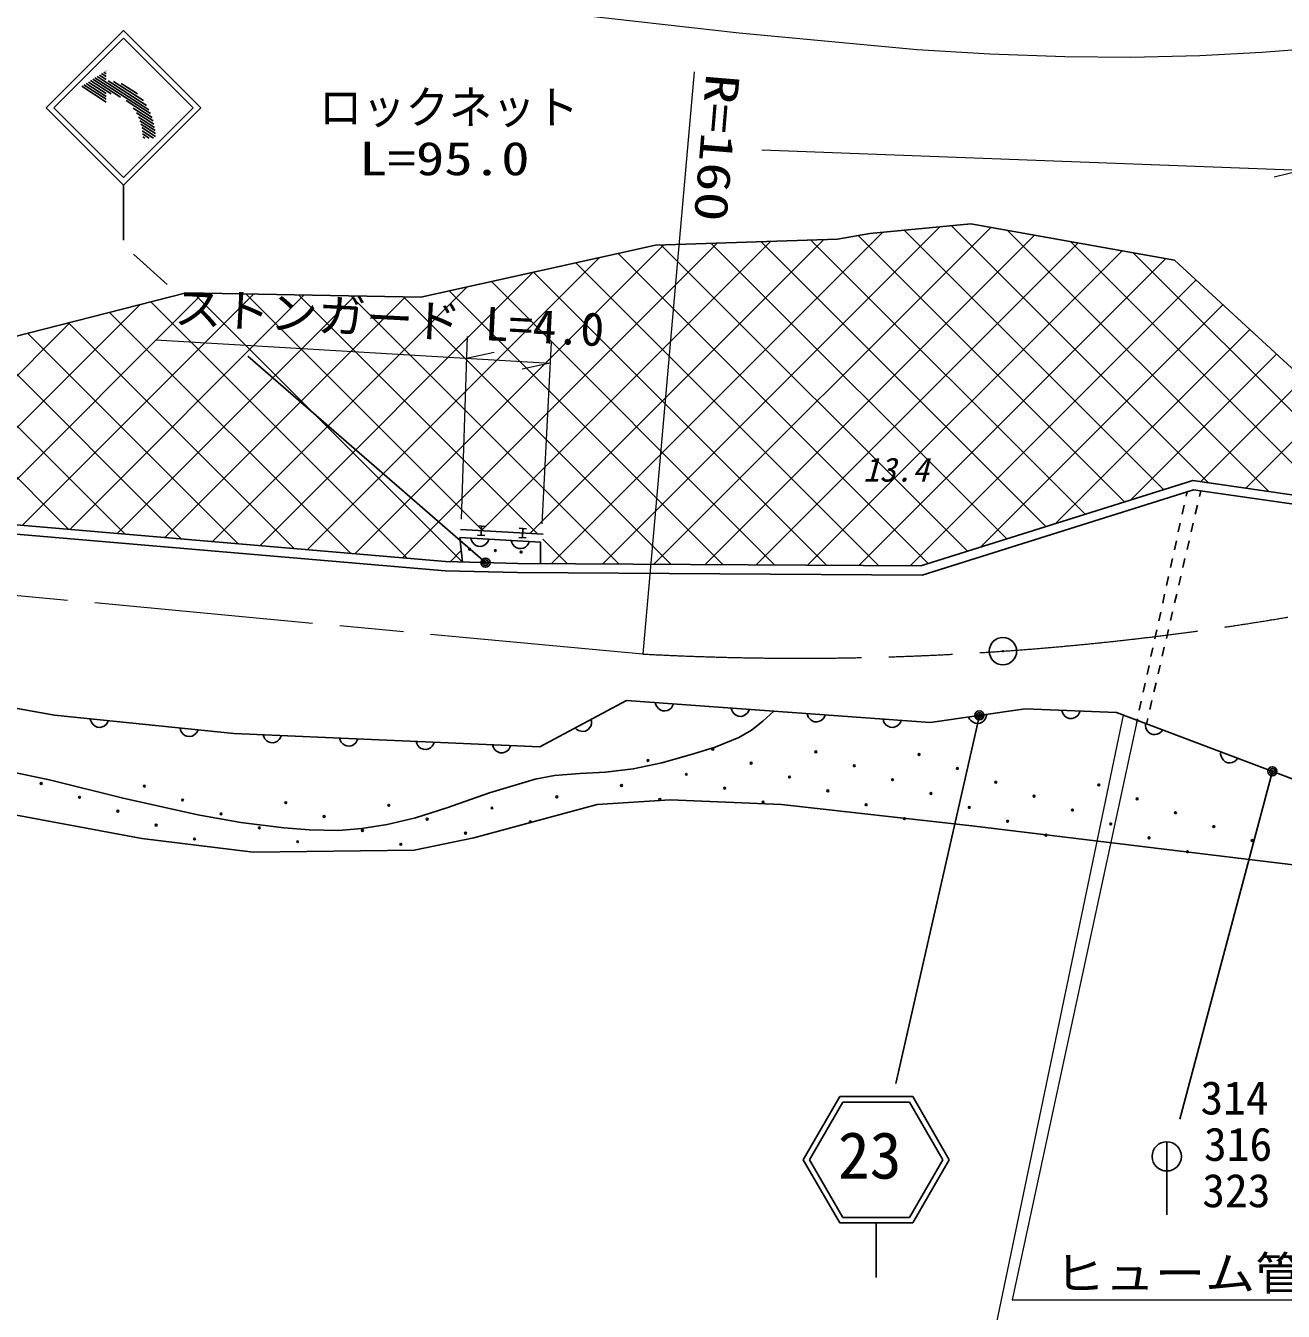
# Model space of a CAD drawing. Units: millimetres, scale not verified. Extents: x 27351 to 680000, y 20000 to 380000.
# Drawn here: x 416718 to 485683, y 264581 to 335087 of the extents above; entities that cross this region are included whole.
import ezdxf
from ezdxf.enums import TextEntityAlignment as Align

# ---------------------------------------------------------------- set-up
doc = ezdxf.new("R2010")
doc.units = ezdxf.units.MM
doc.header["$LTSCALE"] = 1000
doc.linetypes.add('CHAIN', pattern=[18.5, 12, -1.5, 3.5, -1.5])
for name, color, linetype, lineweight in [('M-BGD', 7, 'Continuous', 25), ('M-BMK', 2, 'CHAIN', 13), ('M-BMK-SRVR', 3, 'Continuous', 25), ('M-STR-HTXT', 7, 'Continuous', 13), ('M-STR-STRC', 7, 'Continuous', 25)]:
    doc.layers.add(name, color=color, linetype=linetype, lineweight=lineweight)
doc.styles.add('ＭＳ ゴシック', font='')
doc.styles.get('ＭＳ ゴシック').set_extended_font_data('MS Gothic')

msp = doc.modelspace()

# ---------------------------------------------------------------- linework, layer by layer
at = {"layer": 'M-BGD'}
for p, q in [((463719, 323761), (445539, 305581)), ((466842, 324056), (448350, 305564)), ((469638, 324023), (451161, 305547)), ((461237, 323381), (463013, 323694)), ((463013, 323694), (468549, 324217)), ((464897, 323872), (479123, 309647)), ((467482, 324116), (481576, 310022)), ((468549, 324217), (479725, 322232)), ((470568, 323858), (484883, 309543)), ((451707, 323063), (434766, 306122)), ((454633, 323161), (437372, 305899)), ((438395, 320207), (451263, 323048)), ((457559, 323258), (441691, 307390)), ((460485, 323356), (444368, 307238)), ((451263, 323048), (461237, 323381)), ((451569, 323058), (468364, 306263)), ((472040, 323597), (453973, 305530)), ((454306, 323150), (470516, 306940)), ((474442, 323170), (456784, 305512)), ((457043, 323241), (472668, 307617)), ((459780, 323332), (474819, 308293)), ((462362, 323580), (476971, 308970)), ((474007, 323248), (488191, 309064)), ((448184, 322368), (432160, 306344)), ((449205, 322594), (466212, 305587)), ((476844, 322744), (459595, 305495)), ((479246, 322317), (462407, 305478)), ((477446, 322637), (490230, 309853)), ((479725, 322232), (489335, 313354)), ((444554, 321567), (429554, 306567)), ((444572, 321571), (460653, 305489)), ((446889, 322082), (463499, 305472)), ((442255, 321059), (457808, 305506)), ((480902, 321145), (465218, 305461)), ((407795, 315921), (425510, 320433)), ((426433, 320417), (413919, 307902)), ((429213, 320368), (416525, 307680)), ((431993, 320319), (419131, 307457)), ((434772, 320270), (421737, 307235)), ((437552, 320222), (424342, 307012)), ((425510, 320433), (438395, 320207)), ((425917, 320426), (440672, 305672)), ((440924, 320765), (426948, 306789)), ((428796, 320375), (441787, 307384)), ((431675, 320325), (444785, 307215)), ((434554, 320274), (449270, 305558)), ((437433, 320224), (452116, 305541)), ((439938, 320548), (454962, 305524)), ((422976, 319787), (411313, 308125)), ((423575, 319940), (437639, 305876)), ((482372, 319787), (469071, 306486)), ((419181, 318821), (408707, 308348)), ((419066, 318792), (431453, 306405)), ((421321, 319366), (434546, 306140)), ((416812, 318217), (428361, 306669)), ((483842, 318429), (473197, 307783)), ((414558, 317643), (425268, 306933)), ((412304, 317069), (422176, 307197)), ((485312, 317070), (477323, 309080)), ((410049, 316495), (419083, 307461)), ((486783, 315712), (481154, 310083)), ((488253, 314354), (483624, 309725)), ((465802, 305458), (480714, 310147)), ((465877, 304957), (480755, 309636)), ((480407, 309526), (480352, 309278)), ((480714, 310147), (490223, 308770)), ((480755, 309636), (490210, 308267)), ((481156, 309578), (481085, 309274)), ((395868, 308942), (439720, 305197)), ((396063, 309428), (439748, 305696)), ((480245, 308790), (480139, 308301)), ((480972, 308787), (480858, 308300)), ((440568, 307453), (445103, 307197)), ((441516, 307650), (441916, 307627)), ((441716, 307639), (441688, 307139)), ((443784, 307522), (444183, 307499)), ((443984, 307510), (443955, 307011)), ((480032, 307813), (479925, 307324)), ((480745, 307813), (480632, 307326)), ((440676, 305672), (440516, 307018)), ((440516, 307018), (444944, 306767)), ((441124, 306983), (441157, 306861)), ((441157, 306861), (441211, 306758)), ((441211, 306758), (441305, 306653)), ((441888, 307128), (441488, 307151)), ((441904, 306619), (442010, 306713)), ((442010, 306713), (442075, 306809)), ((442075, 306809), (442122, 306927)), ((443338, 306858), (443371, 306736)), ((443371, 306736), (443425, 306633)), ((444155, 307000), (443756, 307022)), ((444290, 306684), (444336, 306802)), ((444944, 306767), (444944, 305584)), ((445076, 306924), (446425, 305575)), ((479818, 306836), (479711, 306348)), ((480518, 306839), (480405, 306352)), ((440601, 306300), (439991, 305690)), ((441305, 306653), (441402, 306587)), ((441402, 306587), (441519, 306540)), ((441519, 306540), (441679, 306531)), ((441679, 306531), (441801, 306565)), ((441801, 306565), (441904, 306619)), ((443425, 306633), (443520, 306527)), ((443520, 306527), (443616, 306462)), ((443616, 306462), (443734, 306415)), ((443734, 306415), (443893, 306406)), ((443893, 306406), (444015, 306439)), ((444015, 306439), (444119, 306493)), ((444119, 306493), (444224, 306588)), ((444224, 306588), (444290, 306684)), ((439748, 305696), (443698, 305592)), ((443698, 305592), (465802, 305458)), ((479604, 305859), (479497, 305371)), ((480291, 305866), (480178, 305379)), ((439720, 305197), (443689, 305092)), ((443689, 305092), (465877, 304957)), ((479390, 304882), (479283, 304394)), ((480065, 304892), (479951, 304405)), ((479176, 303905), (479070, 303417)), ((479838, 303918), (479725, 303431)), ((478963, 302928), (478856, 302440)), ((479611, 302944), (479498, 302457)), ((478749, 301952), (478642, 301463)), ((479384, 301970), (479271, 301483)), ((395613, 301251), (418297, 297281)), ((478535, 300975), (478428, 300486)), ((479158, 300996), (479044, 300509)), ((478321, 299998), (478214, 299509)), ((478931, 300022), (478817, 299535)), ((478107, 299021), (478000, 298533)), ((478704, 299048), (478591, 298561)), ((444913, 295542), (449660, 298082)), ((449660, 298082), (466315, 296879)), ((451243, 297968), (451274, 297845)), ((451274, 297845), (451327, 297741)), ((451327, 297741), (451419, 297634)), ((451419, 297634), (451515, 297567)), ((451515, 297567), (451631, 297519)), ((451791, 297507), (451914, 297538)), ((451914, 297538), (452018, 297591)), ((452018, 297591), (452125, 297684)), ((452125, 297684), (452192, 297779)), ((452192, 297779), (452240, 297896)), ((455407, 297667), (455438, 297544)), ((455438, 297544), (455490, 297440)), ((456355, 297478), (456404, 297595)), ((466315, 296879), (471529, 297614)), ((471529, 297614), (476542, 297414)), ((477894, 298044), (477787, 297556)), ((478477, 298074), (478364, 297587)), ((418297, 297281), (428138, 296275)), ((420260, 297080), (420288, 296957)), ((420288, 296957), (420337, 296851)), ((420337, 296851), (420427, 296741)), ((421133, 296770), (421203, 296863)), ((421203, 296863), (421255, 296978)), ((447749, 296923), (447727, 297048)), ((447743, 296807), (447749, 296923)), ((451631, 297519), (451791, 297507)), ((455490, 297440), (455583, 297333)), ((455583, 297333), (455678, 297266)), ((455678, 297266), (455795, 297218)), ((455795, 297218), (455955, 297206)), ((455955, 297206), (456077, 297238)), ((456077, 297238), (456181, 297290)), ((456181, 297290), (456288, 297383)), ((456288, 297383), (456355, 297478)), ((459570, 297366), (459602, 297244)), ((459602, 297244), (459654, 297140)), ((459654, 297140), (459747, 297033)), ((459747, 297033), (459842, 296966)), ((459842, 296966), (459959, 296917)), ((459959, 296917), (460118, 296906)), ((460118, 296906), (460241, 296937)), ((460241, 296937), (460345, 296989)), ((460345, 296989), (460452, 297082)), ((460452, 297082), (460519, 297177)), ((460519, 297177), (460568, 297294)), ((463734, 297065), (463765, 296943)), ((463765, 296943), (463818, 296839)), ((463818, 296839), (463910, 296732)), ((464616, 296781), (464683, 296877)), ((464683, 296877), (464731, 296993)), ((468427, 297177), (468483, 297064)), ((468483, 297064), (468556, 296973)), ((468556, 296973), (468669, 296888)), ((468669, 296888), (468777, 296842)), ((468777, 296842), (468901, 296820)), ((468901, 296820), (469059, 296842)), ((469059, 296842), (469173, 296898)), ((469173, 296898), (469263, 296972)), ((469263, 296972), (469348, 297085)), ((469348, 297085), (469394, 297192)), ((469394, 297192), (469417, 297316)), ((473536, 297534), (473571, 297412)), ((473571, 297412), (473627, 297310)), ((473627, 297310), (473723, 297206)), ((473723, 297206), (473821, 297142)), ((473821, 297142), (473939, 297098)), ((473939, 297098), (474099, 297091)), ((474099, 297091), (474220, 297126)), ((474220, 297126), (474323, 297182)), ((474323, 297182), (474426, 297278)), ((474426, 297278), (474490, 297376)), ((474490, 297376), (474535, 297494)), ((476542, 297414), (497133, 289654)), ((477680, 297067), (477625, 296819)), ((478250, 297100), (478180, 296797)), ((420427, 296741), (420520, 296671)), ((420520, 296671), (420635, 296619)), ((420635, 296619), (420794, 296603)), ((420794, 296603), (420918, 296631)), ((420918, 296631), (421023, 296680)), ((421023, 296680), (421133, 296770)), ((425180, 296577), (425208, 296454)), ((425208, 296454), (425257, 296348)), ((425257, 296348), (425347, 296238)), ((425347, 296238), (425440, 296168)), ((425440, 296168), (425555, 296116)), ((425715, 296100), (425838, 296128)), ((425838, 296128), (425944, 296177)), ((425944, 296177), (426053, 296267)), ((426053, 296267), (426123, 296360)), ((426123, 296360), (426175, 296475)), ((428138, 296275), (444913, 295542)), ((429735, 296205), (429770, 296083)), ((430689, 296043), (430734, 296161)), ((446846, 296576), (446938, 296489)), ((446938, 296489), (447038, 296429)), ((447038, 296429), (447173, 296388)), ((447173, 296388), (447290, 296383)), ((447290, 296383), (447414, 296404)), ((447414, 296404), (447555, 296480)), ((447555, 296480), (447642, 296571)), ((447642, 296571), (447702, 296672)), ((447702, 296672), (447743, 296807)), ((463910, 296732), (464006, 296665)), ((464006, 296665), (464123, 296616)), ((464123, 296616), (464282, 296605)), ((464282, 296605), (464405, 296636)), ((464405, 296636), (464509, 296689)), ((464509, 296689), (464616, 296781)), ((478134, 296814), (478129, 296688)), ((478129, 296688), (478150, 296573)), ((478150, 296573), (478208, 296444)), ((478208, 296444), (478280, 296353)), ((478280, 296353), (478378, 296273)), ((478378, 296273), (478528, 296217)), ((478528, 296217), (478655, 296212)), ((478655, 296212), (478769, 296233)), ((478769, 296233), (478898, 296291)), ((478898, 296291), (478990, 296363)), ((478990, 296363), (479069, 296461)), ((425555, 296116), (425715, 296100)), ((429770, 296083), (429826, 295981)), ((429826, 295981), (429921, 295876)), ((429921, 295876), (430018, 295812)), ((430018, 295812), (430137, 295767)), ((430137, 295767), (430296, 295760)), ((430296, 295760), (430418, 295795)), ((430418, 295795), (430521, 295850)), ((430521, 295850), (430625, 295946)), ((430625, 295946), (430689, 296043)), ((433929, 296022), (433964, 295900)), ((433964, 295900), (434019, 295798)), ((434019, 295798), (434115, 295693)), ((434115, 295693), (434212, 295629)), ((434212, 295629), (434330, 295584)), ((434330, 295584), (434490, 295577)), ((434490, 295577), (434612, 295611)), ((434612, 295611), (434714, 295667)), ((434714, 295667), (434819, 295763)), ((434819, 295763), (434883, 295860)), ((434883, 295860), (434928, 295978)), ((438123, 295839), (438158, 295717)), ((438158, 295717), (438213, 295614)), ((438213, 295614), (438309, 295510)), ((438309, 295510), (438406, 295446)), ((438406, 295446), (438524, 295401)), ((438684, 295394), (438806, 295428)), ((438806, 295428), (438908, 295484)), ((438908, 295484), (439013, 295579)), ((439013, 295579), (439077, 295677)), ((439077, 295677), (439122, 295795)), ((442317, 295655), (442352, 295534)), ((442352, 295534), (442407, 295431)), ((442407, 295431), (442503, 295327)), ((443206, 295396), (443271, 295494)), ((443271, 295494), (443316, 295612)), ((438524, 295401), (438684, 295394)), ((442503, 295327), (442600, 295263)), ((442600, 295263), (442718, 295217)), ((442718, 295217), (442878, 295210)), ((442878, 295210), (443000, 295245)), ((443000, 295245), (443102, 295301)), ((443102, 295301), (443206, 295396)), ((482252, 295262), (482247, 295136)), ((482247, 295136), (482268, 295021)), ((482268, 295021), (482326, 294892)), ((482326, 294892), (482398, 294801)), ((482398, 294801), (482497, 294721)), ((482497, 294721), (482646, 294665)), ((482887, 294681), (483016, 294739)), ((483016, 294739), (483108, 294811)), ((483108, 294811), (483187, 294909)), ((482646, 294665), (482773, 294660)), ((482773, 294660), (482887, 294681)), ((448053, 292379), (452064, 292630)), ((452064, 292630), (458163, 292379)), ((412670, 292455), (423084, 290519)), ((441284, 290541), (448053, 292379)), ((458163, 292379), (468609, 291210)), ((468609, 291210), (491926, 288366)), ((423084, 290519), (429184, 289767)), ((438025, 289873), (441284, 290541)), ((429184, 289767), (438025, 289873))]:
    msp.add_line(p, q, dxfattribs=at)
msp.add_lwpolyline([(415749, 294208), (418094, 293703), (422054, 292721), (426153, 291809), (428518, 291395), (430869, 291092), (432272, 290978), (433874, 290957), (435158, 291053), (436533, 291273), (438087, 291651), (439817, 292186), (442160, 293010), (444651, 293765), (445719, 293957), (447108, 294077), (448511, 294142), (450036, 294325), (451596, 294661), (453343, 295148), (454522, 295516), (455826, 296047), (456512, 296445), (457149, 296945), (457737, 297499)], dxfattribs=at)
for centre in [(441061, 306379), (442473, 306299), (443885, 306219), (454397, 295407), (450845, 294792), (460052, 295261), (465707, 295115), (452947, 294030), (456500, 294646), (462155, 294500), (467810, 294354), (417567, 293529), (423222, 293383), (449394, 293415), (455049, 293269), (458602, 293884), (464257, 293738), (469912, 293592), (475567, 293446), (419669, 292767), (425324, 292621), (445842, 292799), (451497, 292653), (460704, 293123), (466359, 292977), (472014, 292831), (477669, 292684), (421772, 292006), (427427, 291860), (430979, 292475), (436634, 292329), (442289, 292183), (457152, 292507), (462807, 292361), (468462, 292215), (474117, 292069), (479772, 291923), (423874, 291244), (433082, 291714), (438737, 291568), (444392, 291422), (464909, 291599), (470564, 291453), (476219, 291307), (481874, 291161), (425976, 290483), (429529, 291098), (435184, 290952), (440839, 290806), (472666, 290692), (478321, 290546), (431631, 290337), (437286, 290191), (480424, 289784), (483976, 290400)]:
    msp.add_circle(centre, 50, dxfattribs=at)
at = {"layer": 'M-BMK'}
msp.add_line((402086, 305174), (450559, 300629), dxfattribs=at)
msp.add_arc((459167, 460397), 160000, 266.91599, 293.14116, dxfattribs=at)
at = {"layer": 'M-BMK-SRVR'}
for radius in [750, 30]:
    msp.add_circle((470309, 300786), radius, dxfattribs=at)
at = {"layer": 'M-STR-HTXT'}
for p, q in [((453384, 332561), (450559, 300629)), ((486690, 327150), (457078, 328265)), ((486690, 327150), (485175, 326786)), ((440933, 318048), (440599, 308021)), ((423841, 317865), (445472, 316576)), ((445529, 317714), (445028, 307770)), ((440894, 316849), (442416, 317179)), ((445472, 316576), (443950, 316246)), ((476896, 297280), (465688, 243518)), ((477663, 296992), (470820, 265200)), ((470820, 265200), (504431, 265200))]:
    msp.add_line(p, q, dxfattribs=at)
msp.add_lwpolyline([(374309, 342411), (379026, 342323), (383418, 342103), (387805, 341782), (397561, 340817), (407271, 339738), (417020, 338747), (426770, 337802), (436520, 336834), (446103, 335795), (455848, 334691), (465607, 333788), (469599, 333539), (473699, 333390), (477299, 333370), (481099, 333455), (484511, 333628), (488303, 333930), (491486, 334283), (494852, 334766), (498303, 335391), (502022, 336173), (502624, 336304)], dxfattribs=at)
at = {"layer": 'M-STR-STRC'}
for p, q in [((422086, 334820), (417843, 330577)), ((418267, 330577), (422086, 334395)), ((426328, 330577), (422086, 334820)), ((422086, 334395), (425904, 330577)), ((421913, 331175), (420395, 332151)), ((423568, 330266), (420516, 332228)), ((423477, 330479), (420636, 332305)), ((421136, 332138), (420756, 332383)), ((421136, 332293), (420876, 332460)), ((421136, 332448), (420996, 332537)), ((421136, 332602), (421117, 332614)), ((421136, 330902), (419794, 331765)), ((421136, 331057), (419914, 331842)), ((421136, 331211), (420035, 331919)), ((421136, 331366), (420155, 331996)), ((421408, 331345), (420275, 332074)), ((423344, 330719), (421247, 332067)), ((423176, 330981), (421540, 332033)), ((422850, 331346), (421960, 331918)), ((423648, 330060), (422219, 330979)), ((417843, 330577), (422086, 326334)), ((422086, 326759), (418267, 330577)), ((422086, 326334), (426328, 330577)), ((425904, 330577), (422086, 326759)), ((423712, 329864), (422613, 330571)), ((423753, 329684), (422788, 330304)), ((423789, 329506), (422896, 330080)), ((423813, 329335), (422981, 329871)), ((423832, 329169), (423035, 329681)), ((423834, 329013), (423083, 329496)), ((423728, 328927), (423110, 329324)), ((423487, 328927), (423127, 329158)), ((423247, 328927), (423133, 329000)), ((422086, 323334), (422086, 326334)), ((422634, 322560), (424472, 320889)), ((428901, 316962), (441935, 305638)), ((469017, 297260), (464439, 277081)), ((485087, 294194), (480011, 275123)), ((459359, 272889), (461359, 276353)), ((461533, 276053), (459706, 272889)), ((461359, 276353), (465359, 276353)), ((465186, 276053), (461533, 276053)), ((467013, 272889), (465186, 276053)), ((465359, 276353), (467359, 272889)), ((479292, 273875), (479292, 269875)), ((461359, 269425), (459359, 272889)), ((459706, 272889), (461533, 269725)), ((465186, 269725), (467013, 272889)), ((467359, 272889), (465359, 269425)), ((465359, 269425), (461359, 269425)), ((461533, 269725), (465186, 269725)), ((463359, 266425), (463359, 269425))]:
    msp.add_line(p, q, dxfattribs=at)
for centre, radius in [((441935, 305638), 250), ((441935, 305638), 150), ((441935, 305638), 50), ((469017, 297260), 250), ((469017, 297260), 150), ((469017, 297260), 50), ((485087, 294194), 250), ((485087, 294194), 150), ((485087, 294194), 50), ((479292, 273075), 800)]:
    msp.add_circle(centre, radius, dxfattribs=at)

# ---------------------------------------------------------------- texts
at = {"layer": 'M-BGD', "style": 'ＭＳ ゴシック', "oblique": 15}
msp.add_text('13.4', height=1320, dxfattribs=at).set_placement((462634, 309686), align=Align.BOTTOM_LEFT)
at = {"layer": 'M-STR-HTXT', "style": 'ＭＳ ゴシック'}
for s, rotation, width, p in [('R=160', 265.2, 1.3, (453496, 332556)), ('ストンガード L=4.0', 357, 1.05, (424796, 318188))]:
    msp.add_text(s, height=1833, rotation=rotation, dxfattribs=dict(at, width=width)).set_placement(p, align=Align.BOTTOM_LEFT)
for s, width, p in [('ロックネット', 0.95, (432798, 329149)), ('L=95.0', 1.25, (434999, 326337)), ('ヒューム管 L=8.0φ=300', 1.1, (473140, 265200))]:
    msp.add_text(s, height=1833, dxfattribs=dict(at, width=width)).set_placement(p, align=Align.BOTTOM_LEFT)
at = {"layer": 'M-STR-STRC', "style": 'ＭＳ ゴシック'}
for s, height, p in [('314', 1833, (481141, 274823)), ('23', 2566, (461255, 271083)), ('316', 1833, (481337, 272280)), ('323', 1833, (481239, 269736))]:
    msp.add_text(s, height=height, dxfattribs=at).set_placement(p, align=Align.BOTTOM_LEFT)

doc.saveas('drawing.dxf')
